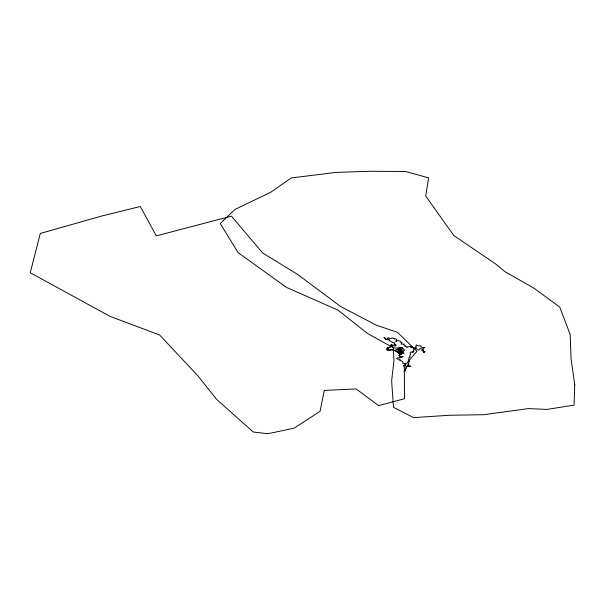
<?xml version="1.0" encoding="UTF-8"?>
<svg xmlns="http://www.w3.org/2000/svg" width="605" height="605" viewBox="0 0 605 605"><rect width="100%" height="100%" fill="white"/><g stroke="black" fill="none" stroke-linecap="round" stroke-linejoin="round"><path stroke-width="0.91" d="M400.079 350.892L401.183 349.652L400.427 351.18M402.234 347.981L402.015 349.13M400.76 351.581C401.138 350.59 400.782 352.012 400.79 352.639C403.679 352.949 401.652 350.295 399.867 350.703L398.551 351.384M400.578 349.66L400.404 349.955A1.452 1.028 -9.1 0 0 400.775 349.871L401.168 350.068A14.286 10.119 -9.1 0 1 401.349 350.325C400.873 349.486 401.841 352.072 400.071 350.378M402.03 351.392C401.833 350.552 400.54 350.847 401.145 349.879C401.16 350.605 399.429 350.242 400.268 351.15M402.264 352.473C402.862 353.804 400.971 352.647 402.242 352.541L403.149 353.562L404.011 353.078C401.992 351.15 405.826 349.72 403.845 349.993C404.102 349.395 403.505 348.979 402.136 347.565L399.149 348.578L399.572 348.669M399.814 350.424L400.162 350.144M402.007 351.059L400.155 351.218M399.481 348.541L395.708 349.773L396.585 351.467L398.877 352.98L398.71 353.411L399.92 354.046L400.926 353.607L401.334 354.296M401.334 350.257L401.372 349.94M400.018 348.775C400.397 349.463 400.306 351.369 401.047 350.023C401.735 350.719 399.965 350.862 400.54 349.713M401.629 350.802L400.26 350.424L401.266 350.061M400.82 349.977L400.412 350.613L401.047 350.023L401.433 350.983L400.782 350.613L401.07 349.856M400.903 349.947C399.353 349.456 402.544 351.414 401.501 350.953M400.427 350.113L401.576 349.682L401.992 350.976M400.631 350.091L400.533 350.098M400.306 347.777L399.701 348.669L400.48 348.888M398.37 348.76L398.173 349.425M398.877 350.045L398.113 350.03A6.254 4.432 -9.1 0 1 397.795 350.038L397.893 349.94M399.784 347.981L399.792 347.928A4.689 3.32 -9.1 0 1 399.534 347.988A0.824 0.582 -9.1 0 1 399.066 347.988L399.262 348.011M400.601 350.514L401.145 349.924L401.675 350.401M400.858 351.369C400.109 350.87 402.075 351.089 401.055 351.369M401.712 350.386C400.457 350.499 400.366 350.998 401.743 350.182M400.979 350.068L400.812 350.461L401.198 350.174M400.986 350.189C400.419 351.467 400.616 349.97 401.478 350.476C401.017 349.13 400.419 352.133 401.44 350.696C399.799 352.42 401.576 349.183 400.949 350.756M401.289 350.265L400.85 350.28M401.024 350.424C400.744 350.416 400.707 350.87 400.835 350.295M401.055 350.204L401.153 350.62L401.115 350.174M401.932 349.335L401.274 349.758M400.941 351.286L400.964 350.204L401.38 350.348M401.1 350.537L400.775 351.218L401.743 350.832L401.607 350.416M400.45 350.673L401.039 350.817L400.692 350.408M400.881 350.469L400.646 350.885L400.971 350.318M400.881 351.134C401.145 351.255 401.561 351.384 400.548 350.234M400.692 351.127L401.032 350.59L401.387 350.998M400.26 350.378L401.024 350.545L400.563 350.703M400.661 350.719L400.298 350.189L400.51 350.628M400.608 350.416L400.472 350.318M400.525 350.348L400.094 350.34M400.359 351.384L399.784 352.428M400.442 351.127L399.723 352.412L400.124 352.556M401.145 350.613L401.062 350.582M401.357 351.233L400.926 350.968M401.115 351.21L400.699 351.172M398.892 352.208L398.105 352.443M398.68 348.215L399.066 348.072M400.086 350.091L399.043 350.023M387.873 347.784L387.162 348.011L390.119 347.429L391.163 345.009C390.217 343.564 392.456 344.85 392.252 345.047C392.675 345.024 395.405 347.217 396.214 345.016L394.846 345.13L395.481 344.57L393.825 344.237L394.899 343.209L394.558 342.808C391.889 342.687 391.541 341.712 390.172 340.842L389.053 340.607L389.65 339.927L385.529 339.254L385.007 337.983L383.925 337.424L386.429 339.299L388.365 339.239L387.389 338.618L388.236 337.703L389.37 338.316C390.543 339.012 392.169 338.013 392.032 337.877C393.658 337.545 392.365 339.042 394.513 338.482L394.286 338.981L395.231 338.74L396.6 339.367L395.783 341.636C397.13 342.075 396.366 340.063 397.75 340.63C398.975 340.683 400.82 341.031 400.313 342.097L402.091 342.422L401.153 344.071L404.132 344.041C402.582 344.714 405.547 345.689 405.562 345.992C403.187 347.293 408.095 345.81 406.696 347.406C408.73 346.831 408.156 346.567 411.12 346.529C409.26 346.892 412.186 348.298 411.687 346.778C413.283 348.011 413.722 349.009 416.195 347.656L415.438 347.209L416.338 346.06L416.111 344.865L417.866 345.78L421.239 346.037L420.883 346.778L422.313 347.724L423.923 347.504C426.094 347.512 423.515 347.746 423.235 348.76L423.054 350.091L423.485 350.363C422.351 350.87 424.218 352.344 425.043 351.618L423.81 351.989L424.022 352.67L422.555 350.431C419.288 350.688 426.449 349.244 419.893 348.616C417.45 353.388 415.688 344.071 413.631 349.607L413.956 350.333L412.912 351.263L413.843 351.407L413.631 351.868L412.89 352.375L412.731 351.792L411.672 352.269L411.052 351.876L410.561 352.428C408.897 352.677 411.876 354.764 410.288 354.795C408.942 355.438 411.045 358.152 409.328 357.177C408.655 358.946 409.033 358.546 408.534 360.02L408.307 360.285C408.035 362.183 410.303 360.399 409.502 361.956L409.116 361.556L408.103 362.115C408.11 364.202 409.237 362.834 408.504 364.27L408.133 364.346C407.112 363.703 410.243 366.017 408.715 365.17C405.577 365.163 409.184 367.205 410.795 366.085L408.428 366.524L407.021 366.146L404.843 371.183L403.989 371.546C405.607 370.033 408.156 363.522 403.233 365.919L405.441 364.596L404.889 363.794L405.221 363.181L404.586 363.809L404.321 363.499C400.858 364.399 404.004 361.971 402.756 361.646C401.138 360.671 401.478 361.087 399.648 360.406C401.032 359.332 399.202 358.939 397.198 359.128C394.687 357.419 401.523 357.941 401.145 357.283L403.043 356.647L400.525 357.124C398.71 356.708 402.166 356.103 399.829 356.201C398.998 356.179 398.067 354.946 399.686 355.369C400.903 353.244 397.281 353.872 398.491 353.237C397.598 351.974 394.362 349.796 391.511 349.766C390.429 350.945 383.411 349.63 387.502 348.541L387.192 348.064M387.911 347.769L390.792 346.62M391.299 346.431L390.906 346.582M391.526 346.34L391.972 345.773M393.878 347.966L399.058 348.019M392.917 349.614L397.742 352.11M390.535 349.788L388.652 350.144M390.611 349.773L392.403 349.826M400.979 352.662L400.812 353.471M401.274 354.296L402.249 353.229L401.773 352.602M388.501 350.166L388.055 350.129A1.134 0.802 -9.1 0 1 387.654 350.03C389.083 350.068 388.985 348.238 387.601 348.215L387.223 347.966M399.935 349.342L400.359 349.342M398.514 351.316L398.597 350.832M400.835 347.701L402.196 347.678A6.504 4.606 -9.1 0 1 402.227 347.905M400.238 349.387L400.639 349.335M397.727 350.053L398.302 350.03M400.291 352.594L400.729 352.745M398.975 352.148L399.368 352.344M393.227 347.225L393.772 348.004M392.827 346.937L391.518 345.092L391.934 345.712M400.828 353.963L400.782 354.409M401.236 352.73L401.259 353.796M400.812 353.539L400.85 354.84M400.389 347.754A1.649 1.165 -9.1 0 1 400.646 347.709M574.75 384.871L574.077 405.123L547.011 409.404L528.331 408.617L483.667 414.712L449.273 415.272L413.57 417.624L393.492 407.346L391.624 380.863L393.984 360.323L393.235 347.724L367.379 333.393L338.013 310.123L286.415 287.375L238.052 252.58L220.25 223.548L234.869 209.504L270.647 192.307L291.308 177.923L336.108 172.402L370.51 171.291L405.501 171.472L428.658 177.885L425.663 195.952L453.758 235.481L495.813 264.082L504.925 271.645L533.935 288.154L559.708 307.045L570.144 334.421L571.059 358.591L574.75 384.871M324.288 390.414L320.068 411.347L294.098 428.158L267.977 433.709L253.245 432.008L216.809 399.58L197.427 375.289L159.607 334.996L110.019 316.362L30.25 272.742L40.316 233.447L101.708 216.03L140.269 206.502L156.324 235.867L231.465 216.136L262.532 252.852L297.531 274.375L340.691 306.546L376.439 325.24L397.5 332.334L416.989 351.278L404.314 366.078L404.465 398.74L378.647 405.622L356.133 388.955L324.288 390.414"/></g></svg>
